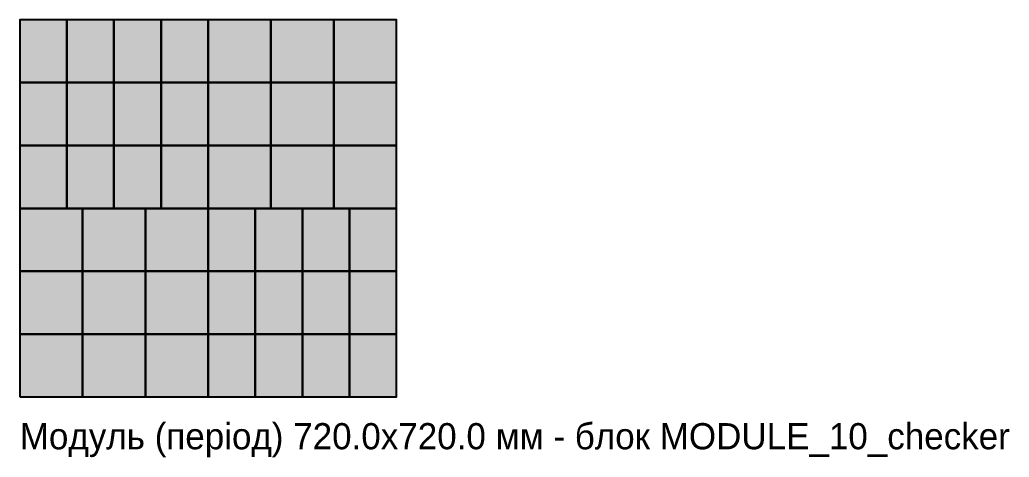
# Model space of a CAD drawing. Header units: millimetres. Extents: x 0 to 4691, y -138 to 2400.
# Drawn here: x 2800 to 4691, y 1565 to 2400 of the extents above; entities that cross this region are included whole.
import ezdxf

# ---------------------------------------------------------------- set-up
doc = ezdxf.new("R2010")
doc.units = ezdxf.units.MM
for name, color, linetype in [('BRUK_120x120', 252, 'Continuous'), ('BRUK_120x120_FILL', 252, 'Continuous'), ('BRUK_90x120', 254, 'Continuous'), ('BRUK_90x120_FILL', 254, 'Continuous'), ('MODULE', 3, 'Continuous'), ('TEXT', 7, 'Continuous')]:
    doc.layers.add(name, color=color, linetype=linetype)

# ---------------------------------------------------------------- blocks, each defined once
blk = doc.blocks.new('MODULE_10_checker')
at = {"layer": 'BRUK_120x120_FILL', "true_color": 0x9b9ea2}
for points in [[(360, 600), (480, 600), (480, 720), (360, 720)], [(480, 600), (600, 600), (600, 720), (480, 720)], [(600, 600), (720, 600), (720, 720), (600, 720)], [(360, 480), (480, 480), (480, 600), (360, 600)], [(480, 480), (600, 480), (600, 600), (480, 600)], [(600, 480), (720, 480), (720, 600), (600, 600)], [(360, 360), (480, 360), (480, 480), (360, 480)], [(480, 360), (600, 360), (600, 480), (480, 480)], [(600, 360), (720, 360), (720, 480), (600, 480)], [(0, 240), (120, 240), (120, 360), (0, 360)], [(120, 240), (240, 240), (240, 360), (120, 360)], [(240, 240), (360, 240), (360, 360), (240, 360)], [(0, 120), (120, 120), (120, 240), (0, 240)], [(120, 120), (240, 120), (240, 240), (120, 240)], [(240, 120), (360, 120), (360, 240), (240, 240)], [(0, 0), (120, 0), (120, 120), (0, 120)], [(120, 0), (240, 0), (240, 120), (120, 120)], [(240, 0), (360, 0), (360, 120), (240, 120)]]:
    blk.add_hatch(color=7, dxfattribs=at).paths.add_polyline_path(points)
at = {"layer": 'BRUK_90x120_FILL', "true_color": 0xcfd0d1}
for points in [[(0, 600), (90, 600), (90, 720), (0, 720)], [(90, 600), (180, 600), (180, 720), (90, 720)], [(180, 600), (270, 600), (270, 720), (180, 720)], [(270, 600), (360, 600), (360, 720), (270, 720)], [(0, 480), (90, 480), (90, 600), (0, 600)], [(90, 480), (180, 480), (180, 600), (90, 600)], [(180, 480), (270, 480), (270, 600), (180, 600)], [(270, 480), (360, 480), (360, 600), (270, 600)], [(0, 360), (90, 360), (90, 480), (0, 480)], [(90, 360), (180, 360), (180, 480), (90, 480)], [(180, 360), (270, 360), (270, 480), (180, 480)], [(270, 360), (360, 360), (360, 480), (270, 480)], [(360, 240), (450, 240), (450, 360), (360, 360)], [(450, 240), (540, 240), (540, 360), (450, 360)], [(540, 240), (630, 240), (630, 360), (540, 360)], [(630, 240), (720, 240), (720, 360), (630, 360)], [(360, 120), (450, 120), (450, 240), (360, 240)], [(450, 120), (540, 120), (540, 240), (450, 240)], [(540, 120), (630, 120), (630, 240), (540, 240)], [(630, 120), (720, 120), (720, 240), (630, 240)], [(360, 0), (450, 0), (450, 120), (360, 120)], [(450, 0), (540, 0), (540, 120), (450, 120)], [(540, 0), (630, 0), (630, 120), (540, 120)], [(630, 0), (720, 0), (720, 120), (630, 120)]]:
    blk.add_hatch(color=7, dxfattribs=at).paths.add_polyline_path(points)
at = {"layer": 'BRUK_120x120'}
for points in [[(360, 600), (480, 600), (480, 720), (360, 720)], [(480, 600), (600, 600), (600, 720), (480, 720)], [(600, 600), (720, 600), (720, 720), (600, 720)], [(360, 480), (480, 480), (480, 600), (360, 600)], [(480, 480), (600, 480), (600, 600), (480, 600)], [(600, 480), (720, 480), (720, 600), (600, 600)], [(360, 360), (480, 360), (480, 480), (360, 480)], [(480, 360), (600, 360), (600, 480), (480, 480)], [(600, 360), (720, 360), (720, 480), (600, 480)], [(0, 240), (120, 240), (120, 360), (0, 360)], [(120, 240), (240, 240), (240, 360), (120, 360)], [(240, 240), (360, 240), (360, 360), (240, 360)], [(0, 120), (120, 120), (120, 240), (0, 240)], [(120, 120), (240, 120), (240, 240), (120, 240)], [(240, 120), (360, 120), (360, 240), (240, 240)], [(0, 0), (120, 0), (120, 120), (0, 120)], [(120, 0), (240, 0), (240, 120), (120, 120)], [(240, 0), (360, 0), (360, 120), (240, 120)]]:
    blk.add_lwpolyline(points, close=True, dxfattribs=at)
at = {"layer": 'BRUK_90x120'}
for points in [[(0, 600), (90, 600), (90, 720), (0, 720)], [(90, 600), (180, 600), (180, 720), (90, 720)], [(180, 600), (270, 600), (270, 720), (180, 720)], [(270, 600), (360, 600), (360, 720), (270, 720)], [(0, 480), (90, 480), (90, 600), (0, 600)], [(90, 480), (180, 480), (180, 600), (90, 600)], [(180, 480), (270, 480), (270, 600), (180, 600)], [(270, 480), (360, 480), (360, 600), (270, 600)], [(0, 360), (90, 360), (90, 480), (0, 480)], [(90, 360), (180, 360), (180, 480), (90, 480)], [(180, 360), (270, 360), (270, 480), (180, 480)], [(270, 360), (360, 360), (360, 480), (270, 480)], [(360, 240), (450, 240), (450, 360), (360, 360)], [(450, 240), (540, 240), (540, 360), (450, 360)], [(540, 240), (630, 240), (630, 360), (540, 360)], [(630, 240), (720, 240), (720, 360), (630, 360)], [(360, 120), (450, 120), (450, 240), (360, 240)], [(450, 120), (540, 120), (540, 240), (450, 240)], [(540, 120), (630, 120), (630, 240), (540, 240)], [(630, 120), (720, 120), (720, 240), (630, 240)], [(360, 0), (450, 0), (450, 120), (360, 120)], [(450, 0), (540, 0), (540, 120), (450, 120)], [(540, 0), (630, 0), (630, 120), (540, 120)], [(630, 0), (720, 0), (720, 120), (630, 120)]]:
    blk.add_lwpolyline(points, close=True, dxfattribs=at)
at = {"layer": 'MODULE'}
blk.add_lwpolyline([(0, 0), (720, 0), (720, 720), (0, 720)], close=True, dxfattribs=at)

msp = doc.modelspace()

# ---------------------------------------------------------------- block references
msp.add_blockref('MODULE_10_checker', (2800, 1680))

# ---------------------------------------------------------------- texts
at = {"layer": 'TEXT'}
msp.add_text('Модуль (період) 720.0x720.0 мм - блок MODULE_10_checker', height=50, dxfattribs=at).set_placement((2800, 1580))

doc.saveas('drawing.dxf')
